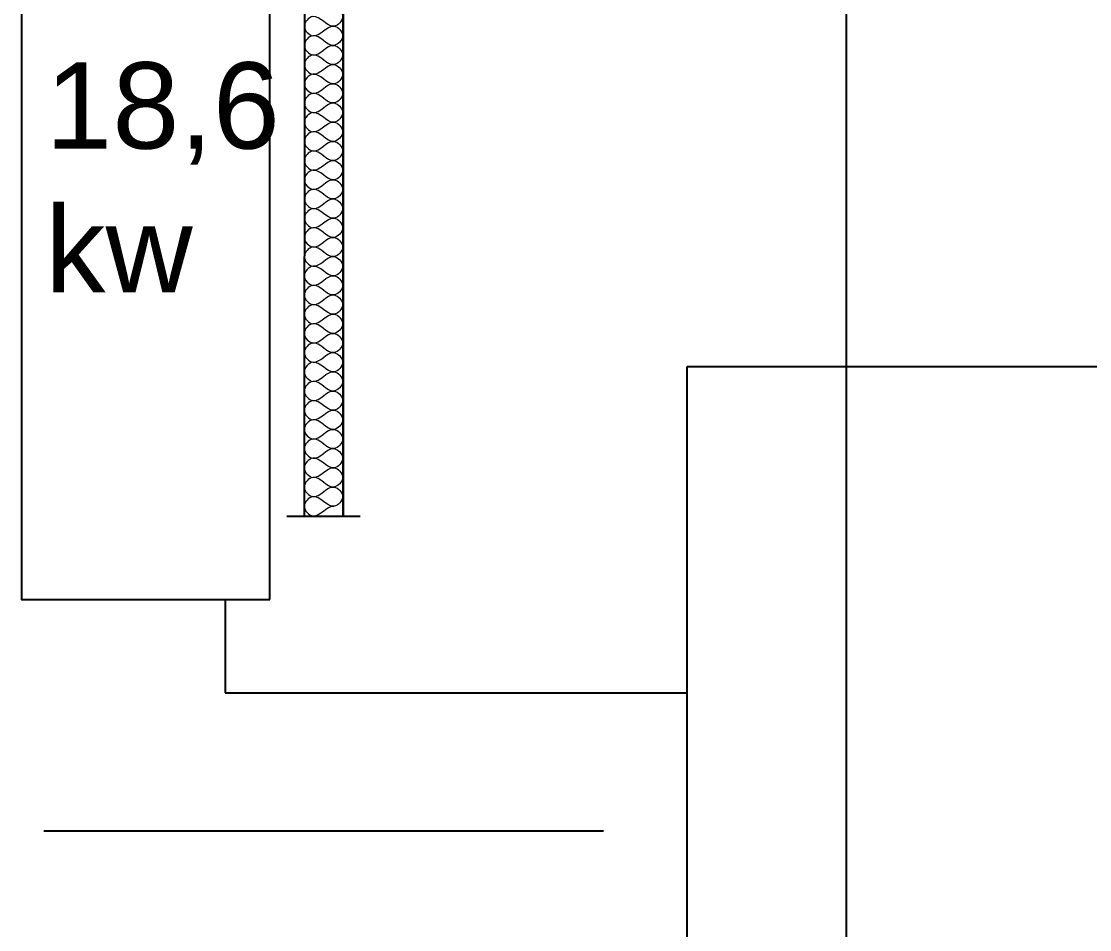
# Model space of a CAD drawing. Header units: metres. Extents: x 125 to 1179, y 511 to 749.
# Drawn here: x 330.87 to 361.82, y 647.73 to 674.04 of the extents above; entities that cross this region are included whole.
import ezdxf

# ---------------------------------------------------------------- set-up
doc = ezdxf.new("R2010")
doc.units = ezdxf.units.M
doc.layers.add('machine room', color=7, linetype='Continuous')
doc.layers.add('Text18', color=8, linetype='Continuous', lineweight=18)
doc.styles.get("Standard").update_dxf_attribs({"font": 'arial.ttf'})

msp = doc.modelspace()

# ---------------------------------------------------------------- linework, layer by layer
for p, q in [((339.073, 695.245), (339.062, 659.702)), ((340.186, 695.245), (340.186, 659.702)), ((340.186, 659.702), (340.186, 695.245)), ((338.562, 659.702), (340.686, 659.702))]:
    msp.add_line(p, q)
at = {"color": 152, "true_color": 0x2776bb}
msp.add_line((354.774, 566.675), (354.774, 691.675), dxfattribs=at)
at = {"color": 30, "true_color": 0xf26722}
for p, q in [((446.213, 664.036), (350.148, 664.036)), ((350.148, 664.036), (350.148, 538.775)), ((336.774, 657.289), (336.774, 654.589)), ((336.774, 654.589), (350.148, 654.589))]:
    msp.add_line(p, q, dxfattribs=at)
msp.add_lwpolyline([(338.065, 657.289), (338.065, 681.989), (330.865, 681.989), (330.865, 677.954), (330.865, 661.324), (330.865, 657.289)], close=True)
at = {"layer": 'machine room'}
msp.add_line((347.733, 650.582), (331.516, 650.582), dxfattribs=at)
at = {"layer": 'Text18', "color": 0, "ltscale": 0.5}
for points, knots in [([(339.925, 674.458), (340.045, 674.441), (340.305, 674.18), (339.81, 673.682), (339.427, 674.403), (339.063, 674.026), (339.062, 673.901)], [2.217326, 2.217326, 2.217326, 2.217326, 2.553667, 2.890008, 3.49416, 3.830501, 3.830501, 3.830501, 3.830501]), ([(339.062, 673.901), (339.064, 673.771), (339.426, 673.405), (339.709, 673.931), (339.925, 673.901)], [1.2768335, 1.2768335, 1.2768335, 1.2768335, 1.6131741, 2.2173264, 2.2173264, 2.2173264, 2.2173264]), ([(339.925, 673.901), (340.045, 673.885), (340.305, 673.623), (339.81, 673.126), (339.427, 673.847), (339.063, 673.47), (339.062, 673.345)], [2.217326, 2.217326, 2.217326, 2.217326, 2.553667, 2.890008, 3.49416, 3.830501, 3.830501, 3.830501, 3.830501]), ([(339.062, 673.345), (339.064, 673.214), (339.426, 672.849), (339.709, 673.375), (339.925, 673.345)], [1.2768335, 1.2768335, 1.2768335, 1.2768335, 1.6131741, 2.2173264, 2.2173264, 2.2173264, 2.2173264]), ([(339.925, 673.345), (340.045, 673.329), (340.305, 673.067), (339.81, 672.57), (339.427, 673.29), (339.063, 672.914), (339.062, 672.789)], [2.217326, 2.217326, 2.217326, 2.217326, 2.553667, 2.890008, 3.49416, 3.830501, 3.830501, 3.830501, 3.830501]), ([(339.062, 672.789), (339.064, 672.658), (339.426, 672.293), (339.709, 672.819), (339.925, 672.789)], [1.2768335, 1.2768335, 1.2768335, 1.2768335, 1.6131741, 2.2173264, 2.2173264, 2.2173264, 2.2173264]), ([(339.925, 672.789), (340.045, 672.772), (340.305, 672.511), (339.81, 672.013), (339.427, 672.734), (339.063, 672.357), (339.062, 672.233)], [2.217326, 2.217326, 2.217326, 2.217326, 2.553667, 2.890008, 3.49416, 3.830501, 3.830501, 3.830501, 3.830501]), ([(339.062, 672.233), (339.064, 672.102), (339.426, 671.736), (339.709, 672.262), (339.925, 672.233)], [1.2768335, 1.2768335, 1.2768335, 1.2768335, 1.6131741, 2.2173264, 2.2173264, 2.2173264, 2.2173264]), ([(339.925, 672.233), (340.045, 672.216), (340.305, 671.955), (339.81, 671.457), (339.427, 672.178), (339.063, 671.801), (339.062, 671.676)], [2.217326, 2.217326, 2.217326, 2.217326, 2.553667, 2.890008, 3.49416, 3.830501, 3.830501, 3.830501, 3.830501]), ([(339.062, 671.676), (339.064, 671.545), (339.426, 671.18), (339.709, 671.706), (339.925, 671.676)], [1.2768335, 1.2768335, 1.2768335, 1.2768335, 1.6131741, 2.2173264, 2.2173264, 2.2173264, 2.2173264]), ([(339.925, 671.676), (340.045, 671.66), (340.305, 671.398), (339.81, 670.901), (339.427, 671.621), (339.063, 671.245), (339.062, 671.12)], [2.217326, 2.217326, 2.217326, 2.217326, 2.553667, 2.890008, 3.49416, 3.830501, 3.830501, 3.830501, 3.830501]), ([(339.062, 671.12), (339.064, 670.989), (339.426, 670.624), (339.709, 671.15), (339.925, 671.12)], [1.2768335, 1.2768335, 1.2768335, 1.2768335, 1.6131741, 2.2173264, 2.2173264, 2.2173264, 2.2173264]), ([(339.925, 671.12), (340.045, 671.103), (340.305, 670.842), (339.81, 670.344), (339.427, 671.065), (339.063, 670.688), (339.062, 670.564)], [2.217326, 2.217326, 2.217326, 2.217326, 2.553667, 2.890008, 3.49416, 3.830501, 3.830501, 3.830501, 3.830501]), ([(339.062, 670.564), (339.064, 670.433), (339.426, 670.067), (339.709, 670.593), (339.925, 670.564)], [1.2768335, 1.2768335, 1.2768335, 1.2768335, 1.6131741, 2.2173264, 2.2173264, 2.2173264, 2.2173264]), ([(339.925, 670.564), (340.045, 670.547), (340.305, 670.286), (339.81, 669.788), (339.427, 670.509), (339.063, 670.132), (339.062, 670.007)], [2.217326, 2.217326, 2.217326, 2.217326, 2.553667, 2.890008, 3.49416, 3.830501, 3.830501, 3.830501, 3.830501]), ([(339.062, 670.007), (339.064, 669.876), (339.426, 669.511), (339.709, 670.037), (339.925, 670.007)], [1.2768335, 1.2768335, 1.2768335, 1.2768335, 1.6131741, 2.2173264, 2.2173264, 2.2173264, 2.2173264]), ([(339.925, 670.007), (340.045, 669.991), (340.305, 669.729), (339.81, 669.232), (339.427, 669.952), (339.063, 669.576), (339.062, 669.451)], [2.217326, 2.217326, 2.217326, 2.217326, 2.553667, 2.890008, 3.49416, 3.830501, 3.830501, 3.830501, 3.830501]), ([(339.062, 669.451), (339.064, 669.32), (339.426, 668.955), (339.709, 669.481), (339.925, 669.451)], [1.2768335, 1.2768335, 1.2768335, 1.2768335, 1.6131741, 2.2173264, 2.2173264, 2.2173264, 2.2173264]), ([(339.925, 669.451), (340.045, 669.434), (340.305, 669.173), (339.81, 668.675), (339.427, 669.396), (339.063, 669.019), (339.062, 668.895)], [2.217326, 2.217326, 2.217326, 2.217326, 2.553667, 2.890008, 3.49416, 3.830501, 3.830501, 3.830501, 3.830501]), ([(339.062, 668.895), (339.064, 668.764), (339.426, 668.398), (339.709, 668.924), (339.925, 668.895)], [1.2768335, 1.2768335, 1.2768335, 1.2768335, 1.6131741, 2.2173264, 2.2173264, 2.2173264, 2.2173264]), ([(339.925, 668.895), (340.045, 668.878), (340.305, 668.617), (339.81, 668.119), (339.427, 668.84), (339.063, 668.463), (339.062, 668.338)], [2.217326, 2.217326, 2.217326, 2.217326, 2.553667, 2.890008, 3.49416, 3.830501, 3.830501, 3.830501, 3.830501]), ([(339.062, 668.338), (339.064, 668.208), (339.426, 667.842), (339.709, 668.368), (339.925, 668.338)], [1.2768335, 1.2768335, 1.2768335, 1.2768335, 1.6131741, 2.2173264, 2.2173264, 2.2173264, 2.2173264]), ([(339.925, 668.338), (340.045, 668.322), (340.305, 668.06), (339.81, 667.563), (339.427, 668.284), (339.063, 667.907), (339.062, 667.782)], [2.217326, 2.217326, 2.217326, 2.217326, 2.553667, 2.890008, 3.49416, 3.830501, 3.830501, 3.830501, 3.830501]), ([(339.062, 667.782), (339.064, 667.651), (339.426, 667.286), (339.709, 667.812), (339.925, 667.782)], [1.2768335, 1.2768335, 1.2768335, 1.2768335, 1.6131741, 2.2173264, 2.2173264, 2.2173264, 2.2173264]), ([(339.925, 667.782), (340.045, 667.765), (340.305, 667.504), (339.81, 667.007), (339.427, 667.727), (339.063, 667.35), (339.062, 667.226)], [2.217326, 2.217326, 2.217326, 2.217326, 2.553667, 2.890008, 3.49416, 3.830501, 3.830501, 3.830501, 3.830501]), ([(339.062, 667.226), (339.064, 667.095), (339.426, 666.729), (339.709, 667.255), (339.925, 667.226)], [1.2768335, 1.2768335, 1.2768335, 1.2768335, 1.6131741, 2.2173264, 2.2173264, 2.2173264, 2.2173264]), ([(339.925, 667.226), (340.045, 667.209), (340.305, 666.948), (339.81, 666.45), (339.427, 667.171), (339.063, 666.794), (339.062, 666.669)], [2.217326, 2.217326, 2.217326, 2.217326, 2.553667, 2.890008, 3.49416, 3.830501, 3.830501, 3.830501, 3.830501]), ([(339.062, 666.669), (339.064, 666.539), (339.426, 666.173), (339.709, 666.699), (339.925, 666.669)], [1.2768335, 1.2768335, 1.2768335, 1.2768335, 1.6131741, 2.2173264, 2.2173264, 2.2173264, 2.2173264]), ([(339.925, 666.669), (340.045, 666.653), (340.305, 666.391), (339.81, 665.894), (339.427, 666.615), (339.063, 666.238), (339.062, 666.113)], [2.217326, 2.217326, 2.217326, 2.217326, 2.553667, 2.890008, 3.49416, 3.830501, 3.830501, 3.830501, 3.830501]), ([(339.062, 666.113), (339.064, 665.982), (339.426, 665.617), (339.709, 666.143), (339.925, 666.113)], [1.2768335, 1.2768335, 1.2768335, 1.2768335, 1.6131741, 2.2173264, 2.2173264, 2.2173264, 2.2173264]), ([(339.925, 666.113), (340.045, 666.096), (340.305, 665.835), (339.81, 665.338), (339.427, 666.058), (339.063, 665.681), (339.062, 665.557)], [2.217326, 2.217326, 2.217326, 2.217326, 2.553667, 2.890008, 3.49416, 3.830501, 3.830501, 3.830501, 3.830501]), ([(339.062, 665.557), (339.064, 665.426), (339.426, 665.06), (339.709, 665.587), (339.925, 665.557)], [1.2768335, 1.2768335, 1.2768335, 1.2768335, 1.6131741, 2.2173264, 2.2173264, 2.2173264, 2.2173264]), ([(339.925, 665.557), (340.045, 665.54), (340.305, 665.279), (339.81, 664.781), (339.427, 665.502), (339.063, 665.125), (339.062, 665)], [2.217326, 2.217326, 2.217326, 2.217326, 2.553667, 2.890008, 3.49416, 3.830501, 3.830501, 3.830501, 3.830501]), ([(339.062, 665), (339.064, 664.87), (339.426, 664.504), (339.709, 665.03), (339.925, 665)], [1.2768335, 1.2768335, 1.2768335, 1.2768335, 1.6131741, 2.2173264, 2.2173264, 2.2173264, 2.2173264]), ([(339.925, 665), (340.045, 664.984), (340.305, 664.722), (339.81, 664.225), (339.427, 664.946), (339.063, 664.569), (339.062, 664.444)], [2.217326, 2.217326, 2.217326, 2.217326, 2.553667, 2.890008, 3.49416, 3.830501, 3.830501, 3.830501, 3.830501]), ([(339.062, 664.444), (339.064, 664.313), (339.426, 663.948), (339.709, 664.474), (339.925, 664.444)], [1.2768335, 1.2768335, 1.2768335, 1.2768335, 1.6131741, 2.2173264, 2.2173264, 2.2173264, 2.2173264]), ([(339.925, 664.444), (340.045, 664.427), (340.305, 664.166), (339.81, 663.669), (339.427, 664.389), (339.063, 664.012), (339.062, 663.888)], [2.217326, 2.217326, 2.217326, 2.217326, 2.553667, 2.890008, 3.49416, 3.830501, 3.830501, 3.830501, 3.830501]), ([(339.062, 663.888), (339.064, 663.757), (339.426, 663.391), (339.709, 663.918), (339.925, 663.888)], [1.2768335, 1.2768335, 1.2768335, 1.2768335, 1.6131741, 2.2173264, 2.2173264, 2.2173264, 2.2173264]), ([(339.925, 663.888), (340.045, 663.871), (340.305, 663.61), (339.81, 663.112), (339.427, 663.833), (339.063, 663.456), (339.062, 663.331)], [2.217326, 2.217326, 2.217326, 2.217326, 2.553667, 2.890008, 3.49416, 3.830501, 3.830501, 3.830501, 3.830501]), ([(339.062, 663.331), (339.064, 663.201), (339.426, 662.835), (339.709, 663.361), (339.925, 663.331)], [1.2768335, 1.2768335, 1.2768335, 1.2768335, 1.6131741, 2.2173264, 2.2173264, 2.2173264, 2.2173264]), ([(339.925, 663.331), (340.045, 663.315), (340.305, 663.053), (339.81, 662.556), (339.427, 663.277), (339.063, 662.9), (339.062, 662.775)], [2.217326, 2.217326, 2.217326, 2.217326, 2.553667, 2.890008, 3.49416, 3.830501, 3.830501, 3.830501, 3.830501]), ([(339.062, 662.775), (339.064, 662.644), (339.426, 662.279), (339.709, 662.805), (339.925, 662.775)], [1.2768335, 1.2768335, 1.2768335, 1.2768335, 1.6131741, 2.2173264, 2.2173264, 2.2173264, 2.2173264]), ([(339.925, 662.775), (340.045, 662.758), (340.305, 662.497), (339.81, 662), (339.427, 662.72), (339.063, 662.343), (339.062, 662.219)], [2.217326, 2.217326, 2.217326, 2.217326, 2.553667, 2.890008, 3.49416, 3.830501, 3.830501, 3.830501, 3.830501]), ([(339.062, 662.219), (339.064, 662.088), (339.426, 661.722), (339.709, 662.249), (339.925, 662.219)], [1.2768335, 1.2768335, 1.2768335, 1.2768335, 1.6131741, 2.2173264, 2.2173264, 2.2173264, 2.2173264]), ([(339.925, 662.219), (340.045, 662.202), (340.305, 661.941), (339.81, 661.443), (339.427, 662.164), (339.063, 661.787), (339.062, 661.662)], [2.217326, 2.217326, 2.217326, 2.217326, 2.553667, 2.890008, 3.49416, 3.830501, 3.830501, 3.830501, 3.830501]), ([(339.062, 661.662), (339.064, 661.532), (339.426, 661.166), (339.709, 661.692), (339.925, 661.662)], [1.2768335, 1.2768335, 1.2768335, 1.2768335, 1.6131741, 2.2173264, 2.2173264, 2.2173264, 2.2173264]), ([(339.925, 661.662), (340.045, 661.646), (340.305, 661.384), (339.81, 660.887), (339.427, 661.608), (339.063, 661.231), (339.062, 661.106)], [2.217326, 2.217326, 2.217326, 2.217326, 2.553667, 2.890008, 3.49416, 3.830501, 3.830501, 3.830501, 3.830501]), ([(339.062, 661.106), (339.064, 660.975), (339.426, 660.61), (339.709, 661.136), (339.925, 661.106)], [1.2768335, 1.2768335, 1.2768335, 1.2768335, 1.6131741, 2.2173264, 2.2173264, 2.2173264, 2.2173264]), ([(339.925, 661.106), (340.045, 661.089), (340.305, 660.828), (339.81, 660.331), (339.427, 661.051), (339.063, 660.674), (339.062, 660.55)], [2.217326, 2.217326, 2.217326, 2.217326, 2.553667, 2.890008, 3.49416, 3.830501, 3.830501, 3.830501, 3.830501]), ([(339.062, 660.55), (339.064, 660.419), (339.426, 660.053), (339.709, 660.58), (339.925, 660.55)], [1.2768335, 1.2768335, 1.2768335, 1.2768335, 1.6131741, 2.2173264, 2.2173264, 2.2173264, 2.2173264]), ([(339.925, 660.55), (340.045, 660.533), (340.305, 660.272), (339.81, 659.774), (339.427, 660.495), (339.063, 660.118), (339.062, 659.993)], [2.217326, 2.217326, 2.217326, 2.217326, 2.553667, 2.890008, 3.49416, 3.830501, 3.830501, 3.830501, 3.830501]), ([(339.062, 659.993), (339.064, 659.863), (339.426, 659.497), (339.709, 660.023), (339.925, 659.993)], [1.2768335, 1.2768335, 1.2768335, 1.2768335, 1.6131741, 2.2173264, 2.2173264, 2.2173264, 2.2173264])]:
    msp.add_open_spline(points, degree=3, knots=knots, dxfattribs=at)

# ---------------------------------------------------------------- texts
at = {"color": 242, "true_color": 0xcd2027, "insert": (331.56, 672.854), "char_height": 2.5, "attachment_point": 1}
msp.add_mtext_dynamic_manual_height_columns('{\\C256;18,6^Jkw}', width=5.52343, gutter_width=12.5, heights=[0], dxfattribs=at)

doc.saveas('drawing.dxf')
